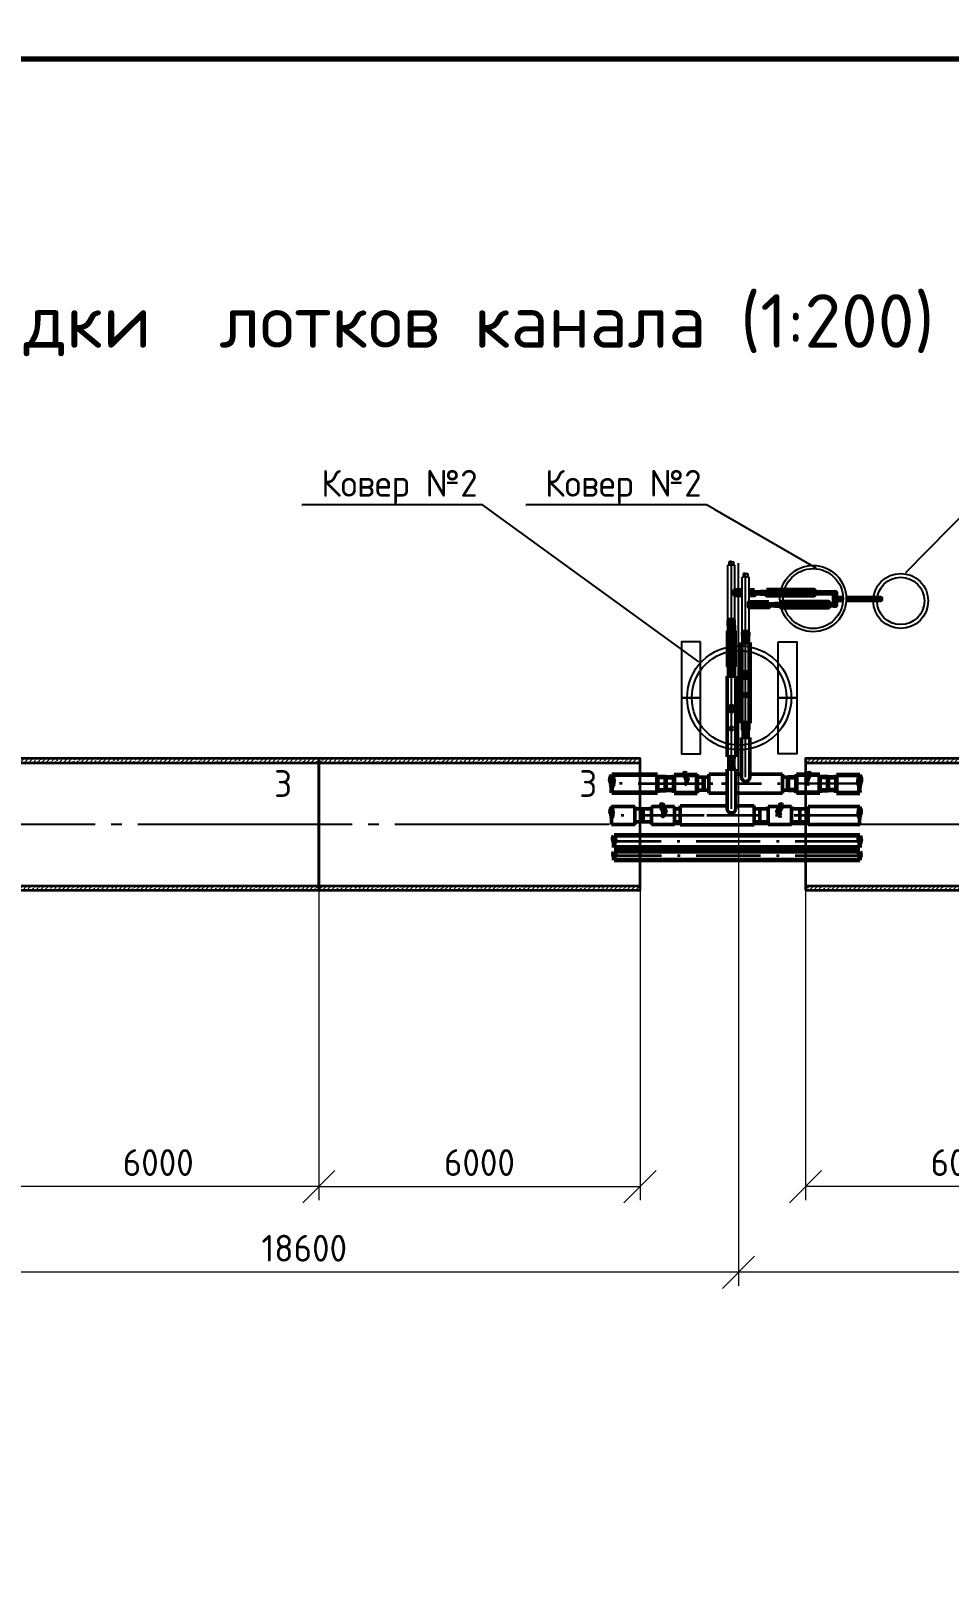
# Model space of a CAD drawing. Header units: metres. Extents: x 1563 to 4966, y -517 to 1463.
# Drawn here: x 2711.8 to 2797.6, y -68.4 to 76.1 of the extents above; entities that cross this region are included whole.
import ezdxf
from ezdxf import colors
from ezdxf.entities.mleader import LeaderData, LeaderLine
from ezdxf.enums import TextEntityAlignment as Align
from ezdxf.math import Vec2, Vec3

# ---------------------------------------------------------------- set-up
doc = ezdxf.new("R2018")
doc.units = ezdxf.units.M
for name, pattern in [('ACAD_ISO04W100', [30, 24, -3, 0, -3]), ('ACAD_ISO10W100', [18.5, 12, -3, 0.5, -3]), ('DASHDOT_axis', [24, 20, -1.5, 1, -1.5])]:
    doc.linetypes.add(name, pattern=pattern)
for name, color, linetype, lineweight in [('Основной', 1, 'Continuous', 60), ('таблица', 251, 'Continuous', 35), ('шриховка', 251, 'ACAD_ISO04W100', 15)]:
    doc.layers.add(name, color=color, linetype=linetype, lineweight=lineweight)
doc.layers.add('Форматы', color=7, linetype='Continuous')
doc.styles.add('-ISOCPEUR-', font='isocpeur.ttf')
doc.styles.add('GOST', font='GOST.shx', dxfattribs={"oblique": 15})
doc.styles.get("Standard").update_dxf_attribs({"font": 'GOST Common.ttf'})
doc.dimstyles.new('М 1 к 200', dxfattribs={"dimtxt": 3.5, "dimasz": 3, "dimexe": 1.25, "dimexo": 0, "dimgap": 1, "dimtad": 1, "dimdec": 0, "dimlfac": 200, "dimzin": 0, "dimdsep": 46, "dimtxsty": 'GOST', "dimblk": 'OBLIQUE', "dimcen": 5, "dimclrd": 256, "dimclre": 256, "dimclrt": 256, "dimazin": 2, "dimtfac": 1, "dimtdec": 0, "dimtmove": 0, "dimatfit": 3, "dimldrblk": 'NONE', "dimfxl": 1.25, "dimtolj": 1, "dimtzin": 0, "dimlwd": 20, "dimlwe": 20, "dimarcsym": 2})
pattern_1 = [(45, (-5955.2925, -1907.5019), (0.152215341, 0.558122918), [0.71755, -0.14351, 0, -0.14351])]

# ---------------------------------------------------------------- blocks, each defined once
blk = doc.blocks.new('Лоток')
at = {"layer": 'шриховка'}
h = blk.add_hatch(dxfattribs=at)
h.set_pattern_fill('ANSI36', color=256, scale=0.0904)
h.set_pattern_definition(pattern_1)
h.paths.add_polyline_path([(30, 5.75), (30, 6.15), (0, 6.15), (0, 5.75)])
h = blk.add_hatch(dxfattribs=at)
h.set_pattern_fill('ANSI36', color=256, scale=0.0904)
h.set_pattern_definition(pattern_1)
h.paths.add_polyline_path([(30, -6.15), (30, -5.75), (0, -5.75), (0, -6.15)])
blk.add_lwpolyline([(0, -5.75), (30, -5.75), (30, -6.15), (0, -6.15)], close=True)
at = {"layer": 'таблица'}
for p, q in [((30, 5.75), (0, 5.75)), ((30, -5.75), (0, -5.75))]:
    blk.add_line(p, q, dxfattribs=at)
blk.add_lwpolyline([(30, 6.15), (0, 6.15), (0, -6.15), (30, -6.15)], close=True, dxfattribs=at)
blk = doc.blocks.new('_Oblique')
at = {"color": 0, "linetype": 'ByBlock', "lineweight": -2}
blk.add_line((-0.5, -0.5), (0.5, 0.5), dxfattribs=at)
blk = doc.blocks.new('*D165')
at = {"lineweight": 20, "transparency": 16777216}
for p, q in [((2784.17, 2.02), (2784.17, -33.07)), ((2814.17, 2.02), (2814.17, -33.07)), ((2814.17, -31.82), (2784.17, -31.82))]:
    blk.add_line(p, q, dxfattribs=at)
at = {"layer": 'Defpoints', "color": 0, "lineweight": 50, "transparency": 16777216}
for p in [(2784.17, 2.02), (2814.17, 2.02), (2784.17, -31.82)]:
    blk.add_point(p, dxfattribs=at)
at = {"lineweight": 20, "transparency": 16777216, "xscale": 3, "yscale": 3, "zscale": 3, "rotation": 180}
blk.add_blockref('_Oblique', (2784.17, -31.82), dxfattribs=at)
at = {"lineweight": 20, "transparency": 16777216, "xscale": 3, "yscale": 3, "zscale": 3}
blk.add_blockref('_Oblique', (2814.17, -31.82), dxfattribs=at)
at = {"lineweight": 50, "transparency": 16777216, "insert": (2799.17, -29.57), "char_height": 2.5, "attachment_point": 5, "bg_fill": 3, "box_fill_scale": 1.1, "bg_fill_color": 256, "bg_fill_true_color": 13158600, "bg_fill_transparency": 0}
blk.add_mtext('\\A1;6000', dxfattribs=at)
blk = doc.blocks.new('_None')
blk = doc.blocks.new('*D166')
at = {"lineweight": 20, "transparency": 16777216}
for p, q in [((2738.72, 2.02), (2738.72, -33.07)), ((2768.72, 2.01), (2768.72, -33.07)), ((2738.72, -31.82), (2768.72, -31.82))]:
    blk.add_line(p, q, dxfattribs=at)
at = {"layer": 'Defpoints', "color": 0, "lineweight": 50, "transparency": 16777216}
for p in [(2738.72, 2.02), (2768.72, 2.01), (2768.72, -31.82)]:
    blk.add_point(p, dxfattribs=at)
at = {"lineweight": 20, "transparency": 16777216, "xscale": 3, "yscale": 3, "zscale": 3, "rotation": 180}
blk.add_blockref('_Oblique', (2738.72, -31.82), dxfattribs=at)
at = {"lineweight": 20, "transparency": 16777216, "xscale": 3, "yscale": 3, "zscale": 3}
blk.add_blockref('_Oblique', (2768.72, -31.82), dxfattribs=at)
at = {"lineweight": 50, "transparency": 16777216, "insert": (2753.72, -29.57), "char_height": 2.5, "attachment_point": 5, "bg_fill": 3, "box_fill_scale": 1.1, "bg_fill_color": 256, "bg_fill_true_color": 13158600, "bg_fill_transparency": 0}
blk.add_mtext('\\A1;6000', dxfattribs=at)
blk = doc.blocks.new('*D167')
at = {"lineweight": 20, "transparency": 16777216}
for p, q in [((2708.72, 2.01), (2708.72, -33.07)), ((2738.72, 2.01), (2738.72, -33.07)), ((2738.72, -31.82), (2708.72, -31.82))]:
    blk.add_line(p, q, dxfattribs=at)
at = {"layer": 'Defpoints', "color": 0, "lineweight": 50, "transparency": 16777216}
for p in [(2708.72, 2.01), (2738.72, 2.01), (2708.72, -31.82)]:
    blk.add_point(p, dxfattribs=at)
at = {"lineweight": 20, "transparency": 16777216, "xscale": 3, "yscale": 3, "zscale": 3, "rotation": 180}
blk.add_blockref('_Oblique', (2708.72, -31.82), dxfattribs=at)
at = {"lineweight": 20, "transparency": 16777216, "xscale": 3, "yscale": 3, "zscale": 3}
blk.add_blockref('_Oblique', (2738.72, -31.82), dxfattribs=at)
at = {"lineweight": 50, "transparency": 16777216, "insert": (2723.72, -29.57), "char_height": 2.5, "attachment_point": 5, "bg_fill": 3, "box_fill_scale": 1.1, "bg_fill_color": 256, "bg_fill_true_color": 13158600, "bg_fill_transparency": 0}
blk.add_mtext('\\A1;6000', dxfattribs=at)
blk = doc.blocks.new('*D185')
at = {"lineweight": 20, "transparency": 16777216}
for p, q in [((2865.32, 17.02), (2865.32, -41.07)), ((2777.92, 7.02), (2777.92, -41.07)), ((2865.32, -39.82), (2777.92, -39.82))]:
    blk.add_line(p, q, dxfattribs=at)
at = {"layer": 'Defpoints', "color": 0, "lineweight": 50, "transparency": 16777216}
for p in [(2865.32, 17.02), (2777.92, 7.02), (2777.92, -39.82)]:
    blk.add_point(p, dxfattribs=at)
at = {"lineweight": 20, "transparency": 16777216, "xscale": 3, "yscale": 3, "zscale": 3, "rotation": 180}
blk.add_blockref('_Oblique', (2777.92, -39.82), dxfattribs=at)
at = {"lineweight": 20, "transparency": 16777216, "xscale": 3, "yscale": 3, "zscale": 3}
blk.add_blockref('_Oblique', (2865.32, -39.82), dxfattribs=at)
at = {"lineweight": 50, "transparency": 16777216, "insert": (2821.62, -37.57), "char_height": 2.5, "attachment_point": 5, "bg_fill": 3, "box_fill_scale": 1.1, "bg_fill_color": 256, "bg_fill_true_color": 13158600, "bg_fill_transparency": 0}
blk.add_mtext('\\A1;15100', dxfattribs=at)
blk = doc.blocks.new('*D186')
at = {"lineweight": 20, "transparency": 16777216}
for p, q in [((2696.79, 7.19), (2696.79, -41.07)), ((2777.92, 7.02), (2777.92, -41.07)), ((2777.92, -39.82), (2696.79, -39.82))]:
    blk.add_line(p, q, dxfattribs=at)
at = {"layer": 'Defpoints', "color": 0, "lineweight": 50, "transparency": 16777216}
for p in [(2696.79, 7.19), (2777.92, 7.02), (2696.79, -39.82)]:
    blk.add_point(p, dxfattribs=at)
at = {"lineweight": 20, "transparency": 16777216, "xscale": 3, "yscale": 3, "zscale": 3, "rotation": 180}
blk.add_blockref('_Oblique', (2696.79, -39.82), dxfattribs=at)
at = {"lineweight": 20, "transparency": 16777216, "xscale": 3, "yscale": 3, "zscale": 3}
blk.add_blockref('_Oblique', (2777.92, -39.82), dxfattribs=at)
at = {"lineweight": 50, "transparency": 16777216, "insert": (2737.36, -37.57), "char_height": 2.5, "attachment_point": 5, "bg_fill": 3, "box_fill_scale": 1.1, "bg_fill_color": 256, "bg_fill_true_color": 13158600, "bg_fill_transparency": 0}
blk.add_mtext('\\A1;18600', dxfattribs=at)
blk = doc.blocks.new('*U326')
at = {"const_width": 0.5}
blk.add_lwpolyline([(20, 118), (1184, 118), (1184, -292), (20, -292)], close=True, dxfattribs=at)
blk.add_attdef('РАЗРАБОТАЛ', text='', height=2.5).set_placement((1019.5, -264.22), align=Align.MIDDLE_LEFT)
at = {"flags": 8}
for tag, height, p in [('ДАТА', 2.5, (1059.07, -264.4)), ('ЛИСТ', 3, (1155.39, -271.92)), ('ЛИСТОВ', 3, (1172.89, -271.92)), ('ФОРМАТ', 3, (1149.97, -294.75))]:
    blk.add_attdef(tag, text='', height=height, dxfattribs=at).set_placement(p, align=Align.MIDDLE_CENTER)
blk.add_attdef('ПРОВЕРИЛ', (1019.75, -270.73), '', height=2.5)
at = {"lineweight": 30, "flags": 104}
for tag, p in [('ТЕПЛОВЫЕ_СЕТИ', (1099, -269.5)), ('ИМЯ_ЧЕРТЕЖА', (1099, -284.5))]:
    blk.add_attdef(tag, text='', height=3, dxfattribs=at).set_placement(p, align=Align.MIDDLE_CENTER)
blk = doc.blocks.new('*U318')
blk.add_attdef('РАЗРАБОТАЛ', text='', height=2.5).set_placement((424.5, -264.22), align=Align.MIDDLE_LEFT)
at = {"flags": 8}
for tag, height, p in [('ДАТА', 2.5, (464.07, -264.4)), ('ЛИСТ', 3, (560.39, -271.92)), ('ЛИСТОВ', 3, (577.89, -271.92)), ('ФОРМАТ', 3, (554.97, -294.75))]:
    blk.add_attdef(tag, text='', height=height, dxfattribs=at).set_placement(p, align=Align.MIDDLE_CENTER)
blk.add_attdef('ПРОВЕРИЛ', (424.75, -270.73), '', height=2.5)
at = {"lineweight": 30, "flags": 104}
for tag, p in [('ТЕПЛОВЫЕ_СЕТИ', (504, -269.5)), ('ИМЯ_ЧЕРТЕЖА', (504, -284.5))]:
    blk.add_attdef(tag, text='', height=3, dxfattribs=at).set_placement(p, align=Align.MIDDLE_CENTER)

msp = doc.modelspace()

# ---------------------------------------------------------------- linework, layer by layer
for p, q in [((2777.5871, 26.2162), (2776.9252, 26.2162)), ((2776.9252, 21.0829), (2776.9252, 26.2162)), ((2777.0171, 26.5251), (2777.0171, 26.2162)), ((2777.4951, 26.2162), (2777.4951, 26.5251)), ((2777.5871, 21.0829), (2777.5871, 26.2162)), ((2778.9134, 25.0973), (2778.2516, 25.0973)), ((2778.2516, 19.964), (2778.2516, 25.0973)), ((2778.3435, 25.4062), (2778.3435, 25.0973)), ((2778.5824, 6.4351), (2778.5824, 25.3013)), ((2778.8215, 25.0973), (2778.8215, 25.4062)), ((2778.9134, 19.964), (2778.9134, 25.0973)), ((2775.1318, 6.4123), (2775.1001, 6.4123)), ((2775.1318, 5.2046), (2775.1001, 5.2046))]:
    msp.add_line(p, q)
at = {"lineweight": 60}
for p, q in [((2778.9806, 18.9916), (2778.1843, 18.9916)), ((2778.1843, 11.471), (2778.1843, 18.9916)), ((2778.3435, 19.6552), (2778.3435, 19.964)), ((2778.3435, 19.6552), (2778.3435, 18.9916)), ((2778.8213, 18.9916), (2778.8213, 19.6552)), ((2778.8215, 19.964), (2778.8215, 19.6552)), ((2778.9806, 11.471), (2778.9806, 18.9916)), ((2778.9806, 11.471), (2778.1843, 11.471)), ((2778.3435, 10.8074), (2778.3435, 11.471)), ((2778.3435, 10.8074), (2778.8213, 10.8074)), ((2778.3435, 10.8074), (2778.8213, 10.8074)), ((2778.8213, 11.471), (2778.8213, 10.8074)), ((2770.3404, 6.6476), (2766.0871, 6.6476)), ((2770.3404, 4.9693), (2770.3404, 6.6476)), ((2771.1236, 6.4145), (2770.3404, 6.4145)), ((2771.1236, 6.4145), (2771.9069, 6.4145)), ((2771.1236, 5.2024), (2771.1236, 6.4145)), ((2771.1236, 5.2024), (2771.1236, 6.4145)), ((2771.9069, 4.9693), (2771.9069, 6.6476)), ((2771.9069, 6.6476), (2774.0701, 6.6476)), ((2774.0701, 4.9693), (2774.0701, 6.6476)), ((2782.5639, 6.4145), (2783.3471, 6.4145)), ((2783.3471, 4.9693), (2783.3471, 6.6476)), ((2785.5103, 6.6476), (2783.3471, 6.6476)), ((2785.5103, 4.9693), (2785.5103, 6.6476)), ((2786.2936, 6.4145), (2785.5103, 6.4145)), ((2786.2936, 5.2024), (2786.2936, 6.4145)), ((2786.2936, 6.4145), (2787.0768, 6.4145)), ((2786.2936, 5.2024), (2786.2936, 6.4145)), ((2787.0768, 4.9693), (2787.0768, 6.6476)), ((2787.0768, 6.6476), (2789.24, 6.6476)), ((2770.3404, 4.9693), (2766.0871, 4.9693)), ((2770.3404, 5.2024), (2771.1236, 5.2024)), ((2771.9069, 5.2024), (2771.1236, 5.2024)), ((2771.9069, 4.9693), (2774.0701, 4.9693)), ((2783.3471, 5.2024), (2782.5639, 5.2024)), ((2785.5103, 4.9693), (2783.3471, 4.9693)), ((2785.5103, 5.2024), (2786.2936, 5.2024)), ((2787.0768, 5.2024), (2786.2936, 5.2024)), ((2787.0768, 4.9693), (2789.24, 4.9693))]:
    msp.add_line(p, q, dxfattribs=at)
at = {"color": 5, "lineweight": 50}
for p, q in [((2777.6542, 15.8594), (2776.8579, 15.8594)), ((2776.8579, 8.3388), (2776.8579, 15.8594)), ((2777.6542, 8.3388), (2777.6542, 15.8594)), ((2777.6542, 8.3388), (2776.8579, 8.3388)), ((2777.0171, 7.1891), (2777.0171, 8.3388)), ((2777.4949, 8.3388), (2777.4949, 7.1891)), ((2776.8579, 7.1891), (2777.6542, 7.1891)), ((2776.8579, 7.1891), (2776.8579, 3.4504)), ((2777.0171, 7.1891), (2777.4949, 7.1891)), ((2777.6542, 7.1891), (2777.6542, 3.4504)), ((2768.2185, 3.6885), (2766.0553, 3.6885)), ((2768.2185, 2.0101), (2768.2185, 3.6885)), ((2769.0017, 3.4554), (2768.2185, 3.4554)), ((2769.0017, 3.4554), (2769.7849, 3.4554)), ((2769.0017, 2.2432), (2769.0017, 3.4554)), ((2769.0017, 2.2432), (2769.0017, 3.4554)), ((2769.0017, 2.2432), (2769.0017, 3.4554)), ((2769.0017, 2.2432), (2769.0017, 3.4554)), ((2769.7849, 2.0101), (2769.7849, 3.6885)), ((2769.7849, 3.6885), (2771.9481, 3.6885)), ((2771.9481, 2.0101), (2771.9481, 3.6885)), ((2771.9481, 3.4576), (2771.9481, 2.2499)), ((2772.479, 3.4576), (2771.9481, 3.4576)), ((2771.9481, 3.4576), (2771.9481, 2.2499)), ((2771.9481, 3.4576), (2771.9481, 2.2499)), ((2771.9481, 3.4576), (2771.9481, 2.2499)), ((2772.479, 3.7385), (2772.479, 1.9689)), ((2772.479, 3.7385), (2776.8579, 3.7385)), ((2777.6542, 3.7385), (2779.3802, 3.7385)), ((2779.3802, 3.7385), (2779.3802, 1.9689)), ((2779.3802, 3.4576), (2779.9111, 3.4576)), ((2779.9111, 3.4595), (2780.6943, 3.4595)), ((2779.9111, 2.2474), (2779.9111, 3.4595)), ((2779.9111, 3.4576), (2779.9111, 2.2499)), ((2779.9111, 3.4576), (2779.9111, 2.2499)), ((2779.9111, 3.4576), (2779.9111, 2.2499)), ((2779.9111, 3.4576), (2779.9111, 2.2499)), ((2779.9111, 3.4576), (2779.9111, 2.2499)), ((2779.9111, 3.4576), (2779.9111, 2.2499)), ((2780.6943, 2.0143), (2780.6943, 3.6926)), ((2782.8575, 3.6926), (2780.6943, 3.6926)), ((2780.6943, 3.4617), (2780.6943, 2.254)), ((2780.6943, 3.4617), (2780.6943, 2.254)), ((2780.6943, 3.4617), (2780.6943, 2.254)), ((2780.6943, 3.4617), (2780.6943, 2.254)), ((2782.8575, 2.0143), (2782.8575, 3.6926)), ((2783.6408, 3.4595), (2782.8575, 3.4595)), ((2783.6408, 2.2474), (2783.6408, 3.4595)), ((2783.6408, 2.2474), (2783.6408, 3.4595)), ((2783.6408, 2.2474), (2783.6408, 3.4595)), ((2783.6408, 3.4595), (2784.424, 3.4595)), ((2784.424, 2.0143), (2784.424, 3.6926)), ((2784.424, 3.6926), (2789.24, 3.6926)), ((2768.2185, 2.0101), (2766.0553, 2.0101)), ((2768.2185, 2.2432), (2769.0017, 2.2432)), ((2769.7849, 2.2432), (2769.0017, 2.2432)), ((2769.7849, 2.0101), (2771.9481, 2.0101)), ((2772.479, 2.2499), (2771.9481, 2.2499)), ((2772.479, 1.9689), (2779.3802, 1.9689)), ((2779.3802, 2.2499), (2779.9111, 2.2499)), ((2780.6943, 2.2474), (2779.9111, 2.2474)), ((2782.8575, 2.0143), (2780.6943, 2.0143)), ((2782.8575, 2.2474), (2783.6408, 2.2474)), ((2784.424, 2.2474), (2783.6408, 2.2474)), ((2784.424, 2.0143), (2789.24, 2.0143))]:
    msp.add_line(p, q, dxfattribs=at)
at = {"lineweight": 50}
for p, q in [((2778.1843, 10.1438), (2778.9806, 10.1438)), ((2778.1843, 10.1438), (2778.1843, 6.4051)), ((2778.3435, 10.8074), (2778.3435, 10.1438)), ((2778.8213, 10.8074), (2778.3435, 10.8074)), ((2778.3435, 10.1438), (2778.8213, 10.1438)), ((2778.8213, 10.8074), (2778.8213, 10.1438)), ((2778.9806, 10.1438), (2778.9806, 6.4051)), ((2774.0701, 6.6932), (2774.0701, 4.9237)), ((2775.1318, 6.6932), (2775.1318, 4.9237)), ((2775.1318, 6.6932), (2776.8579, 6.6932)), ((2777.6542, 6.6932), (2778.1843, 6.6932)), ((2778.9806, 6.6932), (2782.033, 6.6932)), ((2782.033, 6.6932), (2782.033, 4.9237)), ((2782.033, 6.4123), (2782.5639, 6.4123)), ((2783.3471, 6.6932), (2783.3471, 4.9237)), ((2775.1318, 4.9237), (2776.8579, 4.9237)), ((2777.6542, 4.9237), (2782.033, 4.9237)), ((2782.033, 5.2046), (2782.5639, 5.2046))]:
    msp.add_line(p, q, dxfattribs=at)
at = {"color": 3, "linetype": 'ACAD_ISO10W100', "lineweight": 35, "ltscale": 0.5}
for p, q in [((2774.5472, 5.8084), (2766.2081, 5.8224)), ((2775.5315, 5.8084), (2775.1001, 5.8084)), ((2776.8579, 5.8084), (2776.3278, 5.8084)), ((2789.3009, 5.8241), (2777.6542, 5.8084)), ((2774.6976, 2.8536), (2766.174, 2.8537)), ((2789.1224, 2.8533), (2774.9497, 2.8536)), ((2789.2009, 0.4114), (2766.2708, 0.4114)), ((2789.2187, -0.9158), (2766.2855, -0.9158))]:
    msp.add_line(p, q, dxfattribs=at)
at = {"color": 4, "lineweight": 60}
for p, q in [((2773.0771, 0.9644), (2766.3068, 0.9644)), ((2789.24, 0.9644), (2773.0771, 0.9643)), ((2773.0771, -0.1416), (2766.3068, -0.1416)), ((2789.24, -0.1416), (2773.0771, -0.1416))]:
    msp.add_line(p, q, dxfattribs=at)
at = {"color": 6, "lineweight": 60}
for p, q in [((2789.24, -0.5177), (2766.3068, -0.5177)), ((2789.24, -1.314), (2766.3068, -1.314))]:
    msp.add_line(p, q, dxfattribs=at)
for points in [[(2777.256, 3.4804), (2777.2517, 26.5424)], [(2777.9192, 7.02), (2777.9192, 26.4059)]]:
    msp.add_lwpolyline(points)
at = {"color": 3, "linetype": 'ACAD_ISO10W100', "lineweight": 35, "ltscale": 0.5}
for points in [[(2777.2522, 23.6365), (2778.2516, 23.6365)], [(2778.9134, 23.6365), (2786.8996, 23.6365)], [(2786.8996, 22.5307), (2778.5824, 22.5307)], [(2787.0043, 23.0766), (2787.6824, 23.0766)], [(2787.9808, 23.0766), (2791.2375, 23.0766)]]:
    msp.add_lwpolyline(points, dxfattribs=at)
at = {"color": 0, "linetype": 'ByBlock'}
for points in [[(2774.3563, 19.061), (2772.5867, 19.061), (2772.5867, 13.8408), (2774.3563, 13.8408)], [(2781.6059, 19.061), (2783.3754, 19.061), (2783.3754, 13.8408), (2781.6059, 13.8408)], [(2774.3563, 13.8408), (2772.5867, 13.8408), (2772.5867, 8.6207), (2774.3563, 8.6207)], [(2781.6059, 13.8408), (2783.3754, 13.8408), (2783.3754, 8.6207), (2781.6059, 8.6207)]]:
    msp.add_lwpolyline(points, close=True, dxfattribs=at)
at = {"color": 2, "linetype": 'DASHDOT_axis', "lineweight": 25}
msp.add_lwpolyline([(3161.8218, -12.4802), (2970.3218, -12.4802), (2970.3218, 2.0198), (2940.3218, 2.0198), (2875.3218, 2.0198), (2875.3218, 17.0198), (2855.3218, 17.0198), (2855.3218, 2.0198), (2789.8218, 2.0198), (2696.8218, 2.0198), (2638.8218, 2.0198), (2627.3218, 2.0198), (2627.3218, 12.0198), (2615.8218, 12.0198), (2284.3218, 12.0198)], dxfattribs=at)
at = {"color": 5, "lineweight": 50}
msp.add_lwpolyline([(2777.4949, 7.6753), (2777.0171, 7.6753)], dxfattribs=at)
at = {"lineweight": 50}
for points in [[(2775.1001, 6.4123), (2774.5472, 6.4123), (2774.0701, 6.4123)], [(2775.1001, 5.2046), (2774.5472, 5.2046), (2774.0701, 5.2046)]]:
    msp.add_lwpolyline(points, dxfattribs=at)
for centre, radius in [((2784.8853, 23.1063), 3.0956), ((2784.8853, 23.1063), 2.7972), ((2793.0673, 22.8866), 2.5658), ((2793.0673, 22.8866), 2.2119)]:
    msp.add_circle(centre, radius)
at = {"color": 0, "linetype": 'ByBlock'}
for radius in [4.8663, 4.4239]:
    msp.add_circle((2777.9811, 13.8408), radius, dxfattribs=at)
at = {"lineweight": 60}
for centre, radius in [((2778.5824, 15.9561), 0.2861), ((2778.5824, 14.0981), 0.127)]:
    msp.add_circle(centre, radius, dxfattribs=at)
at = {"color": 5, "lineweight": 50}
for centre, radius in [((2777.256, 12.8239), 0.2861), ((2777.256, 10.9659), 0.127), ((2770.8665, 2.8493), 0.099), ((2781.7759, 2.8534), 0.099)]:
    msp.add_circle(centre, radius, dxfattribs=at)
at = {"lineweight": 30}
for centre in [(2772.9885, 5.8084), (2784.4287, 5.8084)]:
    msp.add_circle(centre, 0.099, dxfattribs=at)
at = {"lineweight": 50}
msp.add_arc((2778.5824, 6.4351), 0.3993, 184.315594, 355.684406, dxfattribs=at)
at = {"color": 5, "lineweight": 50}
msp.add_arc((2777.256, 3.4804), 0.3993, 184.315594, 355.684406, dxfattribs=at)
for points in [[(2777.4951, 26.5251), (2777.264, 26.5389), (2777.1517, 26.5666), (2777.0171, 26.5251)], [(2777.0171, 26.5251), (2777.2364, 26.4876), (2777.3471, 26.5252)], [(2778.8215, 25.4062), (2778.5903, 25.42), (2778.4781, 25.4477), (2778.3435, 25.4062)], [(2778.3435, 25.4062), (2778.5628, 25.3687), (2778.6735, 25.4063)]]:
    msp.add_spline(points, degree=3)
at = {"lineweight": 60}
for points in [[(2766.0871, 4.9693), (2766.0386, 5.781), (2765.9415, 6.1751), (2766.0871, 6.6476)], [(2766.0871, 6.6476), (2766.2188, 5.8775), (2766.0867, 5.4891)], [(2789.24, 6.6476), (2789.1082, 5.8775), (2789.2404, 5.4891)], [(2789.24, 4.9693), (2789.2885, 5.781), (2789.3856, 6.1751), (2789.24, 6.6476)]]:
    msp.add_spline(points, degree=3, dxfattribs=at)
at = {"lineweight": 30}
for points in [[(2772.9885, 5.8084), (2772.9414, 6.2095), (2772.7512, 6.7491), (2772.845, 6.9772)], [(2772.9885, 5.8084), (2773.0461, 6.3364), (2772.8425, 6.7617), (2772.9362, 6.9897)], [(2772.9885, 5.8084), (2773.2715, 6.2275), (2772.9652, 6.7523), (2773.059, 6.9803)], [(2784.4287, 5.8084), (2784.1456, 6.2275), (2784.452, 6.7523), (2784.3582, 6.9803)], [(2784.4287, 5.8084), (2784.3711, 6.3364), (2784.5747, 6.7617), (2784.4809, 6.9897)], [(2784.4287, 5.8084), (2784.4758, 6.2095), (2784.666, 6.7491), (2784.5722, 6.9772)]]:
    msp.add_spline(points, degree=3, dxfattribs=at)
at = {"color": 5, "lineweight": 50}
for points in [[(2766.0553, 2.0101), (2766.0068, 2.8218), (2765.9097, 3.2159), (2766.0553, 3.6885)], [(2766.0553, 3.6885), (2766.187, 2.9184), (2766.0549, 2.5299)], [(2770.8665, 2.8493), (2770.8195, 3.2503), (2770.6293, 3.79), (2770.7231, 4.018)], [(2770.8665, 2.8493), (2770.9241, 3.3772), (2770.7206, 3.8026), (2770.8143, 4.0306)], [(2770.8665, 2.8493), (2771.1496, 3.2684), (2770.8433, 3.7931), (2770.9371, 4.0212)], [(2781.7759, 2.8534), (2781.4929, 3.2725), (2781.7992, 3.7973), (2781.7054, 4.0253)], [(2781.7759, 2.8534), (2781.7183, 3.3814), (2781.9219, 3.8067), (2781.8282, 4.0347)], [(2781.7759, 2.8534), (2781.823, 3.2545), (2782.0132, 3.7941), (2781.9194, 4.0222)], [(2789.24, 3.6926), (2789.1082, 2.9225), (2789.2404, 2.5341)], [(2789.24, 2.0143), (2789.2885, 2.826), (2789.3856, 3.2201), (2789.24, 3.6926)]]:
    msp.add_spline(points, degree=3, dxfattribs=at)
at = {"color": 4, "lineweight": 60}
for points in [[(2766.3068, -0.1416), (2766.275, 0.3964), (2766.2114, 0.6547), (2766.3068, 0.9644)], [(2766.3068, 0.9644), (2766.3932, 0.4597), (2766.3066, 0.2051)], [(2789.24, -0.1416), (2789.2082, 0.3964), (2789.1446, 0.6547), (2789.24, 0.9644)], [(2789.24, 0.9644), (2789.3263, 0.4597), (2789.2397, 0.2051)]]:
    msp.add_spline(points, degree=3, dxfattribs=at)
at = {"color": 6, "lineweight": 60}
for points in [[(2766.3068, -1.314), (2766.2847, -0.9129), (2766.2404, -0.7332), (2766.3068, -0.5177)], [(2766.3068, -0.5177), (2766.3669, -0.8689), (2766.3067, -1.046)], [(2789.24, -1.314), (2789.2179, -0.9129), (2789.1736, -0.7332), (2789.24, -0.5177)], [(2789.24, -0.5177), (2789.3001, -0.8689), (2789.2398, -1.046)]]:
    msp.add_spline(points, degree=3, dxfattribs=at)
at = {"layer": 'Основной'}
for points in [[(2778.2516, 23.4165), (2777.5871, 23.4165), (2777.5871, 23.8827), (2778.2516, 23.8827)], [(2779.4192, 23.8827), (2779.4192, 23.4165), (2778.9134, 23.4165)], [(2778.9134, 23.8827), (2779.4192, 23.8827)], [(2779.4192, 23.8827), (2779.4192, 23.4165)], [(2779.9787, 23.6962), (2779.9787, 23.5769), (2779.4192, 23.5769), (2779.4192, 23.6962), (2779.9787, 23.6962)], [(2779.9787, 23.6962), (2779.9787, 23.5769), (2780.5381, 23.5769), (2780.5381, 23.6962), (2779.9787, 23.6962)], [(2780.5381, 23.8827), (2780.5381, 23.4165), (2785.0137, 23.4165), (2785.0137, 23.8827), (2780.5381, 23.8827)], [(2780.5381, 23.8827), (2780.5381, 23.4165)], [(2785.5732, 23.6962), (2785.5732, 23.5769), (2785.0137, 23.5769), (2785.0137, 23.6962), (2785.5732, 23.6962)], [(2785.5732, 23.6962), (2786.8996, 23.6962), (2786.8996, 23.5769), (2785.5732, 23.5769)], [(2786.8365, 23.7145), (2787.0043, 23.7145), (2787.0043, 22.4387), (2786.8365, 22.4387), (2786.8365, 22.471)], [(2786.8365, 23.6962), (2786.8365, 23.7145)], [(2786.8365, 22.5904), (2786.8365, 23.5769)], [(2787.0043, 23.1605), (2787.0043, 22.9927), (2787.6803, 22.9927)], [(2787.6821, 23.1605), (2787.0043, 23.1605)], [(2787.9789, 22.9927), (2791.2375, 22.9927), (2791.2375, 23.1605), (2787.9805, 23.1605)], [(2780.7456, 22.7638), (2780.7456, 22.2976), (2778.9134, 22.2976), (2778.9134, 22.7638), (2780.7456, 22.7638)], [(2781.3051, 22.5904), (2781.3051, 22.471), (2780.7456, 22.471), (2780.7456, 22.5904), (2781.3051, 22.5904)], [(2781.3051, 22.5904), (2781.3051, 22.471), (2781.8645, 22.471), (2781.8645, 22.5904), (2781.3051, 22.5904)], [(2781.8645, 22.7768), (2781.8645, 22.3106), (2786.3401, 22.3106), (2786.3401, 22.7768), (2781.8645, 22.7768)], [(2781.8645, 22.7768), (2781.8645, 22.3106)], [(2786.8996, 22.5904), (2786.8996, 22.471), (2786.3401, 22.471), (2786.3401, 22.5904), (2786.8996, 22.5904)], [(2777.5871, 21.0829), (2776.9252, 21.0829)], [(2777.0171, 20.5967), (2777.0171, 21.0829)], [(2777.4951, 20.5967), (2777.0171, 20.5967)], [(2777.0171, 20.5967), (2777.0171, 20.1105)], [(2777.4951, 20.5967), (2777.4951, 21.0829)], [(2777.4951, 20.5967), (2777.4951, 20.1105)], [(2776.9252, 20.1105), (2776.9252, 16.8319), (2777.5871, 16.8319), (2777.5871, 20.1105)], [(2776.9252, 20.1105), (2777.5871, 20.1105)], [(2778.9134, 19.964), (2778.2516, 19.964)], [(2778.3435, 19.6552), (2778.8215, 19.6552)], [(2777.0171, 16.8319), (2777.0171, 15.8594)], [(2777.0171, 16.3456), (2777.4951, 16.3456)], [(2777.4951, 16.8319), (2777.4951, 15.8594)], [(2774.6348, 6.4123), (2774.6348, 5.2046)], [(2782.5639, 5.2024), (2782.5639, 6.4145)], [(2786.2936, 5.2024), (2786.2936, 6.4145), (2786.715, 6.4145)]]:
    msp.add_lwpolyline(points, dxfattribs=at)
for centre in [(2782.7759, 23.6496), (2784.1023, 22.5437)]:
    msp.add_circle(centre, 0.2051, dxfattribs=at)
for centre in [(2786.8996, 23.6365), (2786.8996, 22.5307)]:
    msp.add_arc(centre, 0.0597, 270, 90, dxfattribs=at)

# ---------------------------------------------------------------- block references
at = {"rotation": 180}
for p in [(2738.7215, 2.0143), (2768.7215, 2.0143), (2814.1718, 2.0198)]:
    msp.add_blockref('Лоток', p, dxfattribs=at)

# ---------------------------------------------------------------- texts
at = {"color": 0, "style": '-ISOCPEUR-'}
msp.add_text('План раскладки  лотков канала (1:200)', height=5, dxfattribs=at).set_placement((2672.0774, 46.5368))

# ---------------------------------------------------------------- next in the draw order: dimensions: what is measured, and where the dimension line sits
at = {"lineweight": 50}
for base, p1, p2, picture, middle in [((2768.7215, -31.8249), (2738.7215, 2.0198), (2768.7215, 2.0143), '*D166', (2753.7215, -29.5749)), ((2784.1718, -31.8249), (2814.1718, 2.0198), (2784.1718, 2.0198), '*D165', (2799.1718, -29.5749))]:
    dim = msp.add_linear_dim(base=base, p1=p1, p2=p2, dimstyle='М 1 к 200', override={"dimtxt": 2.5, "dimtxsty": 'Standard', "dimtfill": 1}, dxfattribs=at)
    dim.commit()
    dim.dimension.update_dxf_attribs({"geometry": picture, "text_midpoint": middle})

# ---------------------------------------------------------------- next in the draw order: dimensions: what is measured, and where the dimension line sits
dim = msp.add_linear_dim(base=(2777.9192, -39.8249), p1=(2865.3218, 17.0198), p2=(2777.9192, 7.02), text='15100', dimstyle='М 1 к 200', override={"dimtxt": 2.5, "dimtxsty": 'Standard', "dimtfill": 1}, dxfattribs=at)
dim.commit()
dim.dimension.update_dxf_attribs({"geometry": '*D185', "text_midpoint": (2821.6205, -37.5749)})
dim = msp.add_linear_dim(base=(2708.7215, -31.8249), p1=(2738.7215, 2.0143), p2=(2708.7215, 2.0143), dimstyle='М 1 к 200', override={"dimtxt": 2.5, "dimtxsty": 'Standard', "dimtfill": 1}, dxfattribs=at)
dim.commit()
dim.dimension.update_dxf_attribs({"geometry": '*D167', "text_midpoint": (2723.7215, -29.5749)})

# ---------------------------------------------------------------- next in the draw order: dimensions: what is measured, and where the dimension line sits
dim = msp.add_linear_dim(base=(2696.7945, -39.8249), p1=(2777.9192, 7.02), p2=(2696.7945, 7.1891), text='18600', dimstyle='М 1 к 200', override={"dimtxt": 2.5, "dimtxsty": 'Standard', "dimtfill": 1}, dxfattribs=at)
dim.commit()
dim.dimension.update_dxf_attribs({"geometry": '*D186', "text_midpoint": (2737.3569, -37.5749)})

# ---------------------------------------------------------------- next in the draw order: block references
at = {"layer": 'Форматы'}
msp.add_blockref('*U326', (2219.8713, -44.4979), dxfattribs=at)

# ---------------------------------------------------------------- next in the draw order: texts
at = {"lineweight": 50, "char_height": 2.5, "attachment_point": 3}
for insert in [(2738.7215, 7.0792), (2767.2207, 7.0792)]:
    msp.add_mtext_dynamic_manual_height_columns('\\pxr1;3', width=15, gutter_width=12.5, heights=[0], dxfattribs=dict(at, insert=insert))

# ---------------------------------------------------------------- next in the draw order: leaders
ml = msp.add_multileader_mtext('Standard')
ml.set_content('Ковер №2', color=256)
ml.set_leader_properties()
ml.build(insert=Vec2(0, 0))
ml.multileader.update_dxf_attribs({"text_left_attachment_type": 6, "text_right_attachment_type": 6, "dogleg_length": 0.36, "arrow_head_size": 0.18})
ctx = ml.context
ctx.base_point, ctx.char_height, ctx.arrow_head_size, ctx.landing_gap_size, ctx.plane_origin = Vec3(2739.3595, 31.8744), 2.5, 0.18, 0.09, Vec3(2774.3563, 17.0876)
ctx.left_attachment, ctx.right_attachment, ctx.text_align_type = 6, 6, 2
notes = []
notes.append((ctx, [(0, (1, 1, 0), (2754.0055, 31.8744), (-1, 0), 0.36, [(0, [(2774.3563, 17.0876)], 0, [])])]))
ctx.mtext.insert, ctx.mtext.alignment, ctx.mtext.flow_direction = Vec3(2753.5555, 35.1244), 3, 5
ctx.mtext.has_bg_fill, ctx.mtext.bg_color, ctx.mtext.bg_scale_factor, ctx.mtext.bg_transparency, ctx.mtext.use_window_bg_color = 1, -1027028792, 1.5, 0, 1
for ctx, leaders in notes:
    for number, flags, end, landing, length, lines in leaders:
        leader = LeaderData()
        leader.index, (leader.has_last_leader_line, leader.has_dogleg_vector, leader.attachment_direction) = number, flags
        leader.last_leader_point, leader.dogleg_vector, leader.dogleg_length = Vec3(end), Vec3(landing), length
        for number, points, colour, breaks in lines:
            line = LeaderLine()
            line.index, line.vertices, line.color, line.breaks = number, Vec3.list(points), colors.encode_raw_color(colour), breaks
            leader.lines.append(line)
        ctx.leaders.append(leader)

# ---------------------------------------------------------------- next in the draw order: leaders
ml = msp.add_multileader_mtext('Standard')
ml.set_content('Ковер №2', color=256)
ml.set_leader_properties()
ml.build(insert=Vec2(0, 0))
ml.multileader.update_dxf_attribs({"text_left_attachment_type": 6, "text_right_attachment_type": 6, "dogleg_length": 0.36, "arrow_head_size": 0.18})
ctx = ml.context
ctx.base_point, ctx.char_height, ctx.arrow_head_size, ctx.landing_gap_size, ctx.plane_origin = Vec3(2760.277, 31.8744), 2.5, 0.18, 0.09, Vec3(2785.3245, 25.8688)
ctx.left_attachment, ctx.right_attachment, ctx.text_align_type = 6, 6, 2
notes = []
notes.append((ctx, [(0, (1, 1, 0), (2774.9231, 31.8744), (-1, 0), 0.36, [(0, [(2785.3245, 25.8688)], 0, [])])]))
ctx.mtext.insert, ctx.mtext.alignment, ctx.mtext.flow_direction = Vec3(2774.4731, 35.1244), 3, 5
ctx.mtext.has_bg_fill, ctx.mtext.bg_color, ctx.mtext.bg_scale_factor, ctx.mtext.bg_transparency, ctx.mtext.use_window_bg_color = 1, -1027028792, 1.5, 0, 1
for ctx, leaders in notes:
    for number, flags, end, landing, length, lines in leaders:
        leader = LeaderData()
        leader.index, (leader.has_last_leader_line, leader.has_dogleg_vector, leader.attachment_direction) = number, flags
        leader.last_leader_point, leader.dogleg_vector, leader.dogleg_length = Vec3(end), Vec3(landing), length
        for number, points, colour, breaks in lines:
            line = LeaderLine()
            line.index, line.vertices, line.color, line.breaks = number, Vec3.list(points), colors.encode_raw_color(colour), breaks
            leader.lines.append(line)
        ctx.leaders.append(leader)

# ---------------------------------------------------------------- next in the draw order: block references
ref = msp.add_blockref('*U318', (1563.118, 474.2397))
lines = msp.add_mtext('Колодец дренажный\\PКД1, КД2', dxfattribs={"insert": (2067.118, 189.7397), "char_height": 70, "attachment_point": 1})
ref.add_attrib('ИМЯ_ЧЕРТЕЖА', '', (2067.118, 189.7397), dxfattribs={"flags": 104}).embed_mtext(lines)
lines = msp.add_mtext('Архитектурно-строительные\\Pрешения. ', dxfattribs={"insert": (2067.118, 204.7397), "char_height": 70, "attachment_point": 1})
ref.add_attrib('ТЕПЛОВЫЕ_СЕТИ', '', (2067.118, 204.7397), dxfattribs={"flags": 104}).embed_mtext(lines)

# ---------------------------------------------------------------- next in the draw order: leaders
ml = msp.add_multileader_mtext('Standard')
ml.set_content('КД1', color=256)
ml.set_leader_properties()
ml.build(insert=Vec2(0, 0))
ml.multileader.update_dxf_attribs({"text_left_attachment_type": 6, "text_right_attachment_type": 6, "dogleg_length": 0.36, "arrow_head_size": 0.18})
ctx = ml.context
ctx.base_point, ctx.char_height, ctx.arrow_head_size, ctx.landing_gap_size, ctx.plane_origin = Vec3(2800.1311, 31.8744), 2.5, 0.18, 0.09, Vec3(2793.4304, 25.4266)
ctx.left_attachment, ctx.right_attachment, ctx.text_align_type = 6, 6, 2
notes = []
notes.append((ctx, [(0, (1, 1, 0), (2799.7711, 31.8744), (1, 0), 0.36, [(0, [(2793.4304, 25.4266)], 0, [])])]))
ctx.mtext.insert, ctx.mtext.alignment, ctx.mtext.flow_direction = Vec3(2805.2211, 34.8744), 3, 5
ctx.mtext.has_bg_fill, ctx.mtext.bg_color, ctx.mtext.bg_scale_factor, ctx.mtext.bg_transparency, ctx.mtext.use_window_bg_color = 1, -1027028792, 1.5, 0, 1
for ctx, leaders in notes:
    for number, flags, end, landing, length, lines in leaders:
        leader = LeaderData()
        leader.index, (leader.has_last_leader_line, leader.has_dogleg_vector, leader.attachment_direction) = number, flags
        leader.last_leader_point, leader.dogleg_vector, leader.dogleg_length = Vec3(end), Vec3(landing), length
        for number, points, colour, breaks in lines:
            line = LeaderLine()
            line.index, line.vertices, line.color, line.breaks = number, Vec3.list(points), colors.encode_raw_color(colour), breaks
            leader.lines.append(line)
        ctx.leaders.append(leader)

doc.saveas('drawing.dxf')
